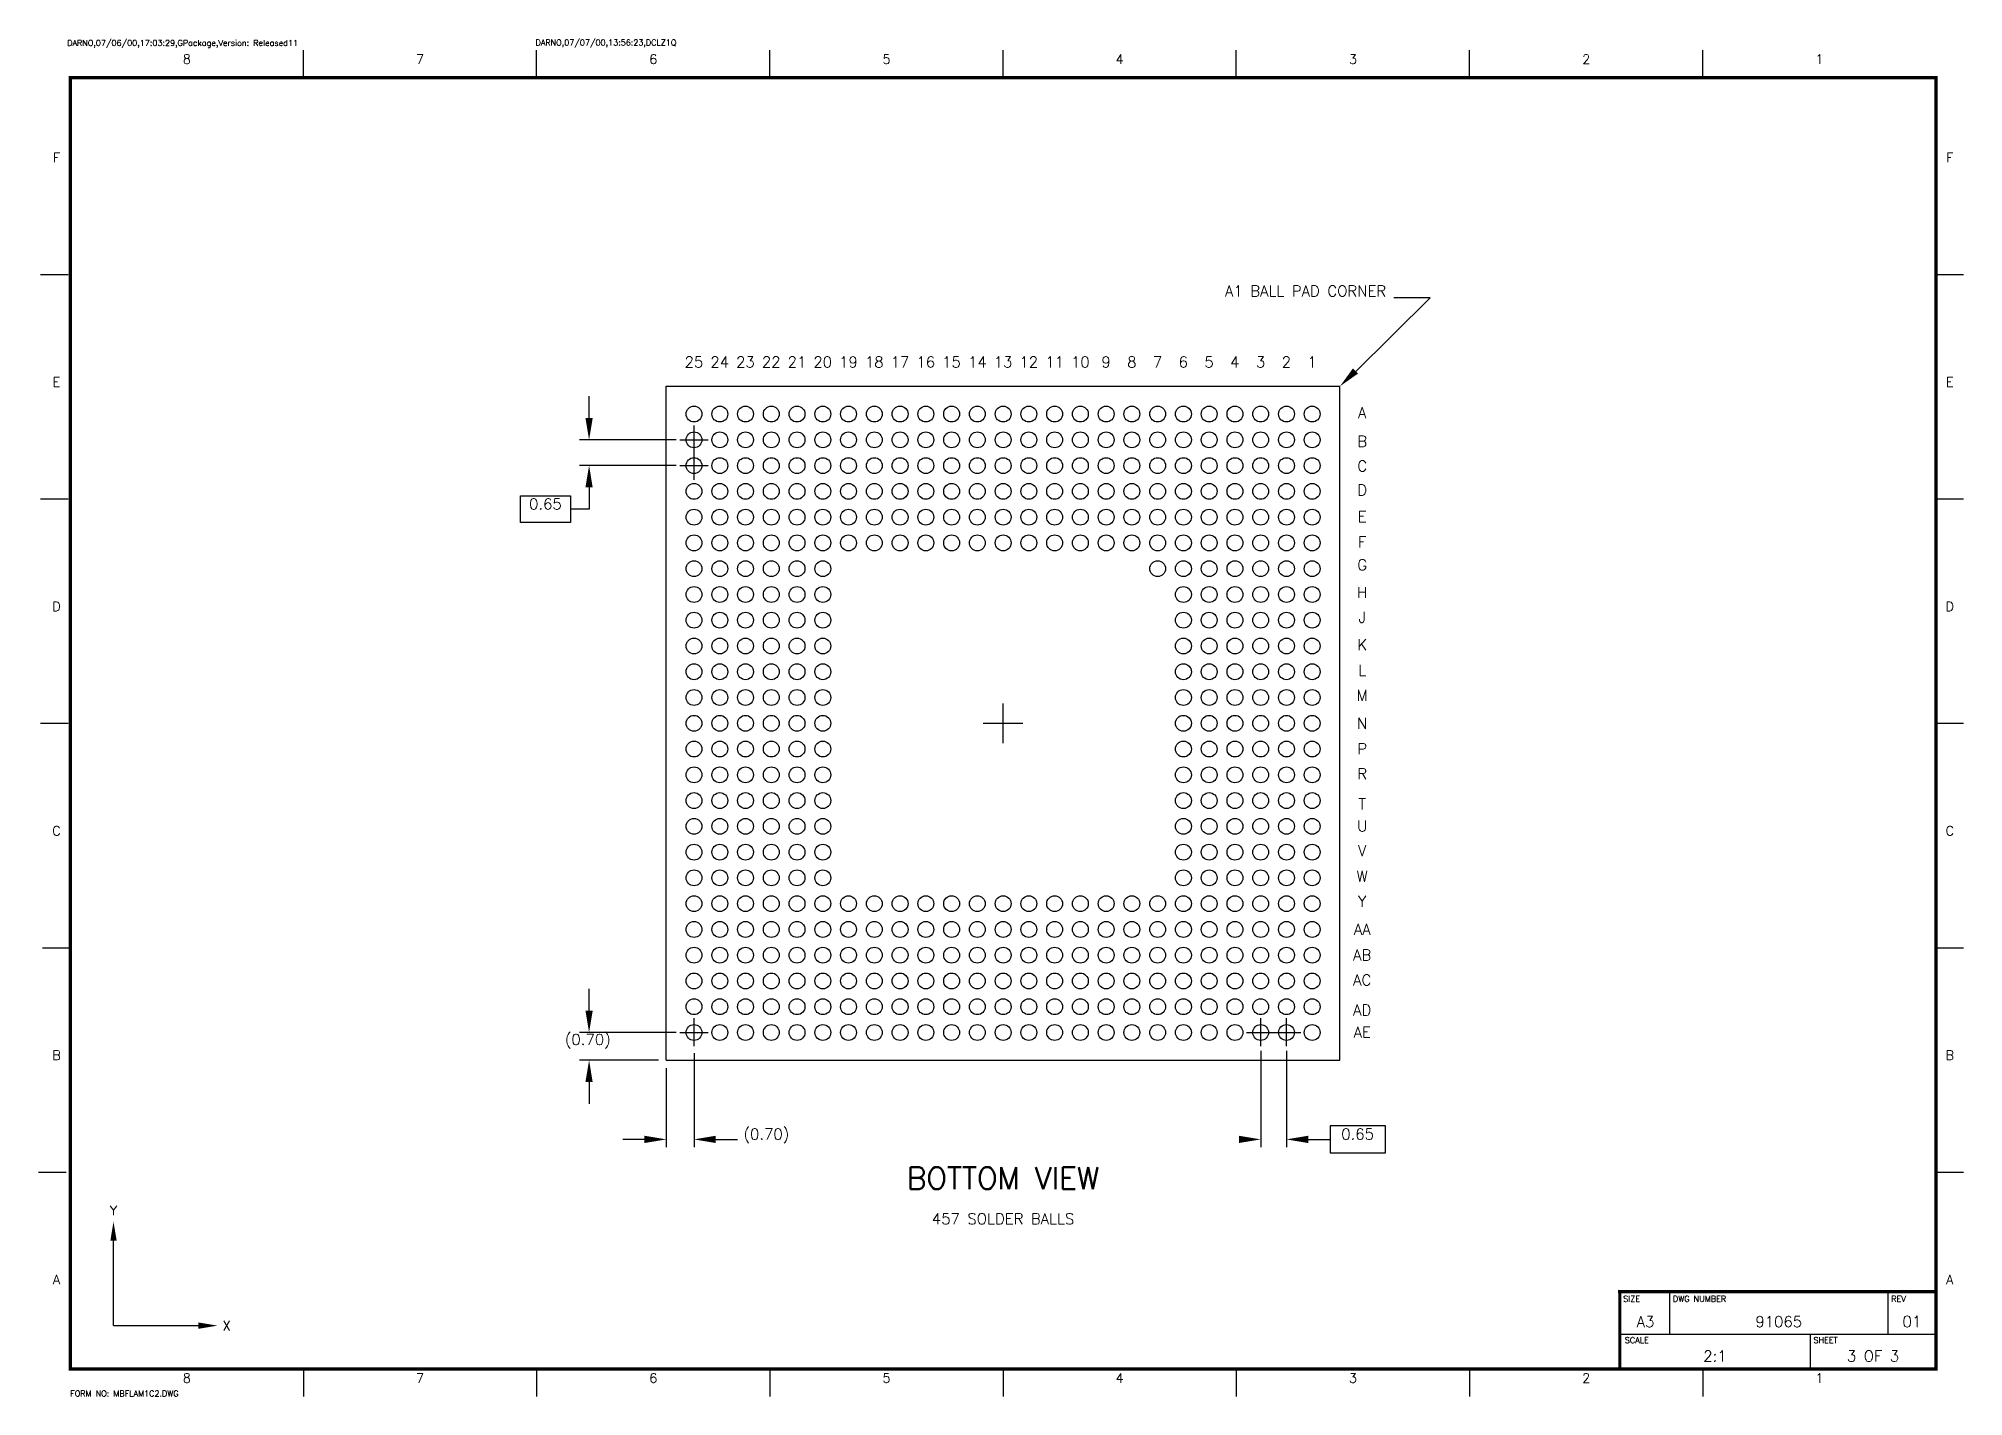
# Model space of a CAD drawing. Extents: x -24 to 110, y -17 to 17.
# Drawn here: x -24.34 to 24.24, y -16.98 to 17.27 of the extents above; entities outside this region: 1.
import ezdxf
from ezdxf.enums import TextEntityAlignment as Align

# ---------------------------------------------------------------- set-up
doc = ezdxf.new("R2010")
doc.units = 0
doc.header["$MEASUREMENT"] = 0
doc.layers.get('0').update_dxf_attribs({"linetype": 'CONTINUOUS'})
for name, color, linetype in [('BALL', 7, 'CONTINUOUS'), ('DETAIL_3', 7, 'CONTINUOUS'), ('SHEET3', 7, 'CONTINUOUS'), ('SHEET_3', 7, 'CONTINUOUS'), ('TEXT_3', 3, 'CONTINUOUS')]:
    doc.layers.add(name, color=color, linetype=linetype)
doc.styles.add('ROMANS', font='romans.shx')
doc.styles.add('TITLE1', font='romans.shx')

msp = doc.modelspace()

# ---------------------------------------------------------------- linework, layer by layer
at = {"layer": 'BALL'}
for centre in [(-7.8, 7.8), (-7.15, 7.8), (-6.5, 7.8), (-5.85, 7.8), (-5.2, 7.8), (-4.55, 7.8), (-3.9, 7.8), (-3.25, 7.8), (-2.6, 7.8), (-1.95, 7.8), (-1.3, 7.8), (-0.65, 7.8), (0, 7.8), (0.65, 7.8), (1.3, 7.8), (1.95, 7.8), (2.6, 7.8), (3.25, 7.8), (3.9, 7.8), (4.55, 7.8), (5.2, 7.8), (5.85, 7.8), (6.5, 7.8), (7.15, 7.8), (7.8, 7.8), (-7.8, 7.15), (-7.15, 7.15), (-6.5, 7.15), (-5.85, 7.15), (-5.2, 7.15), (-4.55, 7.15), (-3.9, 7.15), (-3.25, 7.15), (-2.6, 7.15), (-1.95, 7.15), (-1.3, 7.15), (-0.65, 7.15), (0, 7.15), (0.65, 7.15), (1.3, 7.15), (1.95, 7.15), (2.6, 7.15), (3.25, 7.15), (3.9, 7.15), (4.55, 7.15), (5.2, 7.15), (5.85, 7.15), (6.5, 7.15), (7.15, 7.15), (7.8, 7.15), (-7.8, 6.5), (-7.15, 6.5), (-6.5, 6.5), (-5.85, 6.5), (-5.2, 6.5), (-4.55, 6.5), (-3.9, 6.5), (-3.25, 6.5), (-2.6, 6.5), (-1.95, 6.5), (-1.3, 6.5), (-0.65, 6.5), (0, 6.5), (0.65, 6.5), (1.3, 6.5), (1.95, 6.5), (2.6, 6.5), (3.25, 6.5), (3.9, 6.5), (4.55, 6.5), (5.2, 6.5), (5.85, 6.5), (6.5, 6.5), (7.15, 6.5), (7.8, 6.5), (-7.8, 5.85), (-7.15, 5.85), (-6.5, 5.85), (-5.85, 5.85), (-5.2, 5.85), (-4.55, 5.85), (-3.9, 5.85), (-3.25, 5.85), (-2.6, 5.85), (-1.95, 5.85), (-1.3, 5.85), (-0.65, 5.85), (0, 5.85), (0.65, 5.85), (1.3, 5.85), (1.95, 5.85), (2.6, 5.85), (3.25, 5.85), (3.9, 5.85), (4.55, 5.85), (5.2, 5.85), (5.85, 5.85), (6.5, 5.85), (7.15, 5.85), (7.8, 5.85), (-7.8, 5.2), (-7.15, 5.2), (-6.5, 5.2), (-5.85, 5.2), (-5.2, 5.2), (-4.55, 5.2), (-3.9, 5.2), (-3.25, 5.2), (-2.6, 5.2), (-1.95, 5.2), (-1.3, 5.2), (-0.65, 5.2), (0, 5.2), (0.65, 5.2), (1.3, 5.2), (1.95, 5.2), (2.6, 5.2), (3.25, 5.2), (3.9, 5.2), (4.55, 5.2), (5.2, 5.2), (5.85, 5.2), (6.5, 5.2), (7.15, 5.2), (7.8, 5.2), (-7.8, 4.55), (-7.15, 4.55), (-6.5, 4.55), (-5.85, 4.55), (-5.2, 4.55), (-4.55, 4.55), (-3.9, 4.55), (-3.25, 4.55), (-2.6, 4.55), (-1.95, 4.55), (-1.3, 4.55), (-0.65, 4.55), (0, 4.55), (0.65, 4.55), (1.3, 4.55), (1.95, 4.55), (2.6, 4.55), (3.25, 4.55), (3.9, 4.55), (4.55, 4.55), (5.2, 4.55), (5.85, 4.55), (6.5, 4.55), (7.15, 4.55), (7.8, 4.55), (-7.8, 3.9), (-7.15, 3.9), (-6.5, 3.9), (-5.85, 3.9), (-5.2, 3.9), (-4.55, 3.9), (3.9, 3.9), (4.55, 3.9), (5.2, 3.9), (5.85, 3.9), (6.5, 3.9), (7.15, 3.9), (7.8, 3.9), (-7.8, 3.25), (-7.15, 3.25), (-6.5, 3.25), (-5.85, 3.25), (-5.2, 3.25), (-4.55, 3.25), (4.55, 3.25), (5.2, 3.25), (5.85, 3.25), (6.5, 3.25), (7.15, 3.25), (7.8, 3.25), (-7.8, 2.6), (-7.15, 2.6), (-6.5, 2.6), (-5.85, 2.6), (-5.2, 2.6), (-4.55, 2.6), (4.55, 2.6), (5.2, 2.6), (5.85, 2.6), (6.5, 2.6), (7.15, 2.6), (7.8, 2.6), (-7.8, 1.95), (-7.15, 1.95), (-6.5, 1.95), (-5.85, 1.95), (-5.2, 1.95), (-4.55, 1.95), (4.55, 1.95), (5.2, 1.95), (5.85, 1.95), (6.5, 1.95), (7.15, 1.95), (7.8, 1.95), (-7.8, 1.3), (-7.15, 1.3), (-6.5, 1.3), (-5.85, 1.3), (-5.2, 1.3), (-4.55, 1.3), (4.55, 1.3), (5.2, 1.3), (5.85, 1.3), (6.5, 1.3), (7.15, 1.3), (7.8, 1.3), (-7.8, 0.65), (-7.15, 0.65), (-6.5, 0.65), (-5.85, 0.65), (-5.2, 0.65), (-4.55, 0.65), (4.55, 0.65), (5.2, 0.65), (5.85, 0.65), (6.5, 0.65), (7.15, 0.65), (7.8, 0.65), (-7.8, 0), (-7.15, 0), (-6.5, 0), (-5.85, 0), (-5.2, 0), (-4.55, 0), (4.55, 0), (5.2, 0), (5.85, 0), (6.5, 0), (7.15, 0), (7.8, 0), (-7.8, -0.65), (-7.15, -0.65), (-6.5, -0.65), (-5.85, -0.65), (-5.2, -0.65), (-4.55, -0.65), (4.55, -0.65), (5.2, -0.65), (5.85, -0.65), (6.5, -0.65), (7.15, -0.65), (7.8, -0.65), (-7.8, -1.3), (-7.15, -1.3), (-6.5, -1.3), (-5.85, -1.3), (-5.2, -1.3), (-4.55, -1.3), (4.55, -1.3), (5.2, -1.3), (5.85, -1.3), (6.5, -1.3), (7.15, -1.3), (7.8, -1.3), (-7.8, -1.95), (-7.15, -1.95), (-6.5, -1.95), (-5.85, -1.95), (-5.2, -1.95), (-4.55, -1.95), (4.55, -1.95), (5.2, -1.95), (5.85, -1.95), (6.5, -1.95), (7.15, -1.95), (7.8, -1.95), (-7.8, -2.6), (-7.15, -2.6), (-6.5, -2.6), (-5.85, -2.6), (-5.2, -2.6), (-4.55, -2.6), (4.55, -2.6), (5.2, -2.6), (5.85, -2.6), (6.5, -2.6), (7.15, -2.6), (7.8, -2.6), (-7.8, -3.25), (-7.15, -3.25), (-6.5, -3.25), (-5.85, -3.25), (-5.2, -3.25), (-4.55, -3.25), (4.55, -3.25), (5.2, -3.25), (5.85, -3.25), (6.5, -3.25), (7.15, -3.25), (7.8, -3.25), (-7.8, -3.9), (-7.15, -3.9), (-6.5, -3.9), (-5.85, -3.9), (-5.2, -3.9), (-4.55, -3.9), (4.55, -3.9), (5.2, -3.9), (5.85, -3.9), (6.5, -3.9), (7.15, -3.9), (7.8, -3.9), (-7.8, -4.55), (-7.15, -4.55), (-6.5, -4.55), (-5.85, -4.55), (-5.2, -4.55), (-4.55, -4.55), (-3.9, -4.55), (-3.25, -4.55), (-2.6, -4.55), (-1.95, -4.55), (-1.3, -4.55), (-0.65, -4.55), (0, -4.55), (0.65, -4.55), (1.3, -4.55), (1.95, -4.55), (2.6, -4.55), (3.25, -4.55), (3.9, -4.55), (4.55, -4.55), (5.2, -4.55), (5.85, -4.55), (6.5, -4.55), (7.15, -4.55), (7.8, -4.55), (-7.8, -5.2), (-7.15, -5.2), (-6.5, -5.2), (-5.85, -5.2), (-5.2, -5.2), (-4.55, -5.2), (-3.9, -5.2), (-3.25, -5.2), (-2.6, -5.2), (-1.95, -5.2), (-1.3, -5.2), (-0.65, -5.2), (0, -5.2), (0.65, -5.2), (1.3, -5.2), (1.95, -5.2), (2.6, -5.2), (3.25, -5.2), (3.9, -5.2), (4.55, -5.2), (5.2, -5.2), (5.85, -5.2), (6.5, -5.2), (7.15, -5.2), (7.8, -5.2), (-7.8, -5.85), (-7.15, -5.85), (-6.5, -5.85), (-5.85, -5.85), (-5.2, -5.85), (-4.55, -5.85), (-3.9, -5.85), (-3.25, -5.85), (-2.6, -5.85), (-1.95, -5.85), (-1.3, -5.85), (-0.65, -5.85), (0, -5.85), (0.65, -5.85), (1.3, -5.85), (1.95, -5.85), (2.6, -5.85), (3.25, -5.85), (3.9, -5.85), (4.55, -5.85), (5.2, -5.85), (5.85, -5.85), (6.5, -5.85), (7.15, -5.85), (7.8, -5.85), (-7.8, -6.5), (-7.15, -6.5), (-6.5, -6.5), (-5.85, -6.5), (-5.2, -6.5), (-4.55, -6.5), (-3.9, -6.5), (-3.25, -6.5), (-2.6, -6.5), (-1.95, -6.5), (-1.3, -6.5), (-0.65, -6.5), (0, -6.5), (0.65, -6.5), (1.3, -6.5), (1.95, -6.5), (2.6, -6.5), (3.25, -6.5), (3.9, -6.5), (4.55, -6.5), (5.2, -6.5), (5.85, -6.5), (6.5, -6.5), (7.15, -6.5), (7.8, -6.5), (-7.8, -7.15), (-7.15, -7.15), (-6.5, -7.15), (-5.85, -7.15), (-5.2, -7.15), (-4.55, -7.15), (-3.9, -7.15), (-3.25, -7.15), (-2.6, -7.15), (-1.95, -7.15), (-1.3, -7.15), (-0.65, -7.15), (0, -7.15), (0.65, -7.15), (1.3, -7.15), (1.95, -7.15), (2.6, -7.15), (3.25, -7.15), (3.9, -7.15), (4.55, -7.15), (5.2, -7.15), (5.85, -7.15), (6.5, -7.15), (7.15, -7.15), (7.8, -7.15), (-7.8, -7.8), (-7.15, -7.8), (-6.5, -7.8), (-5.85, -7.8), (-5.2, -7.8), (-4.55, -7.8), (-3.9, -7.8), (-3.25, -7.8), (-2.6, -7.8), (-1.95, -7.8), (-1.3, -7.8), (-0.65, -7.8), (0, -7.8), (0.65, -7.8), (1.3, -7.8), (1.95, -7.8), (2.6, -7.8), (3.25, -7.8), (3.9, -7.8), (4.55, -7.8), (5.2, -7.8), (5.85, -7.8), (6.5, -7.8), (7.15, -7.8), (7.8, -7.8)]:
    msp.add_circle(centre, 0.2, dxfattribs=at)
at = {"layer": 'DETAIL_3'}
for p, q in [((0, -0.5), (0, 0.5)), ((-0.5, 0), (0.5, 0))]:
    msp.add_line(p, q, dxfattribs=at)
at = {"layer": 'SHEET3'}
for p, q in [((10.781, 10.735), (8.888, 8.857)), ((10.781, 10.735), (9.857, 10.735)), ((-8.5, 8.5), (8.5, 8.5)), ((-8.5, -8.5), (-8.5, 8.5)), ((8.5, -8.5), (8.5, 8.5)), ((-10.448, 7.7), (-10.448, 8.25)), ((-8.251, 7.15), (-10.688, 7.15)), ((-8.251, 6.5), (-10.688, 6.5)), ((-10.448, 5.95), (-10.448, 5.4)), ((-12.182, 5.062), (-12.182, 5.737)), ((-12.182, 5.737), (-10.919, 5.737)), ((-10.919, 5.737), (-10.919, 5.062)), ((-10.448, 5.4), (-10.919, 5.4)), ((-10.919, 5.062), (-12.182, 5.062)), ((-10.448, -7.25), (-10.448, -6.7)), ((-8.251, -7.8), (-10.688, -7.8)), ((-9.676, -8.5), (-10.688, -8.5)), ((-8.7, -8.5), (-9.676, -8.5)), ((-8.5, -8.5), (8.5, -8.5)), ((-8.5, -8.7), (-8.5, -10.696)), ((-7.8, -8.319), (-7.8, -10.696)), ((6.5, -8.263), (6.5, -10.696)), ((7.15, -8.263), (7.15, -10.696)), ((-10.448, -9.05), (-10.448, -9.6)), ((8.25, -10.158), (8.25, -10.833)), ((9.652, -10.158), (8.25, -10.158)), ((9.652, -10.833), (9.652, -10.158)), ((-9.05, -10.496), (-9.6, -10.496)), ((-7.25, -10.496), (-6.7, -10.496)), ((7.7, -10.496), (8.25, -10.496)), ((8.25, -10.833), (9.652, -10.833))]:
    msp.add_line(p, q, dxfattribs=at)
at = {"layer": 'SHEET3', "linetype": 'CONTINUOUS'}
for p, q in [((-7.8, 6.79), (-7.8, 7.51)), ((-8.16, 7.15), (-7.44, 7.15)), ((-7.8, 6.14), (-7.8, 6.86)), ((-8.16, 6.5), (-7.44, 6.5)), ((-7.8, -8.141), (-7.8, -7.44)), ((6.5, -8.141), (6.5, -7.44)), ((7.15, -8.141), (7.15, -7.44)), ((-8.16, -7.8), (-7.44, -7.8)), ((6.14, -7.8), (6.86, -7.8)), ((6.79, -7.8), (7.51, -7.8))]:
    msp.add_line(p, q, dxfattribs=at)
at = {"layer": 'SHEET3'}
for points in [[(8.827, 8.951), (8.956, 8.821), (8.5, 8.5)], [(-10.357, 7.7), (-10.54, 7.7), (-10.448, 7.15)], [(-10.357, 5.95), (-10.54, 5.95), (-10.448, 6.5)], [(-10.357, -7.25), (-10.54, -7.25), (-10.448, -7.8)], [(-10.357, -9.05), (-10.54, -9.05), (-10.448, -8.5)], [(-9.05, -10.404), (-9.05, -10.588), (-8.5, -10.496)], [(-7.25, -10.404), (-7.25, -10.588), (-7.8, -10.496)], [(5.95, -10.404), (5.95, -10.588), (6.5, -10.496)], [(7.7, -10.404), (7.7, -10.588), (7.15, -10.496)]]:
    msp.add_solid(points, dxfattribs=at)
at = {"layer": 'SHEET_3', "linetype": 'CONTINUOUS'}
for p, q in [((-17.656, 16.287), (-17.656, 16.981)), ((-11.771, 16.287), (-11.771, 16.981)), ((-5.885, 16.287), (-5.885, 16.981)), ((0, 16.287), (0, 16.981)), ((5.885, 16.287), (5.885, 16.981)), ((11.771, 16.287), (11.771, 16.981)), ((17.656, 16.287), (17.656, 16.981)), ((-24.29, 11.321), (-23.596, 11.321)), ((23.542, 11.321), (24.236, 11.321)), ((-24.29, 5.66), (-23.596, 5.66)), ((23.542, 5.66), (24.236, 5.66)), ((-24.29, 0), (-23.596, 0)), ((23.542, 0), (24.236, 0)), ((-24.238, -5.66), (-23.544, -5.66)), ((23.542, -5.66), (24.236, -5.66)), ((-24.342, -11.321), (-23.648, -11.321)), ((23.542, -11.321), (24.236, -11.321)), ((-17.656, -16.287), (-17.656, -16.981)), ((-11.771, -16.287), (-11.771, -16.981)), ((-5.885, -16.287), (-5.885, -16.981)), ((0, -16.287), (0, -16.981)), ((5.885, -16.287), (5.885, -16.981)), ((11.771, -16.287), (11.771, -16.981)), ((17.656, -16.287), (17.656, -16.981))]:
    msp.add_line(p, q, dxfattribs=at)
at = {"layer": 'SHEET_3', "color": 3}
for p, q in [((-22.449, -15.194), (-22.449, -13.053)), ((16.818, -14.378), (16.818, -15.419)), ((-22.449, -15.194), (-20.307, -15.194)), ((20.363, -15.419), (20.363, -16.287))]:
    msp.add_line(p, q, dxfattribs=at)
at = {"layer": 'SHEET_3', "color": 3, "linetype": 'CONTINUOUS'}
for p, q in [((22.328, -14.378), (22.328, -15.419)), ((23.542, -15.419), (15.605, -15.419))]:
    msp.add_line(p, q, dxfattribs=at)
at = {"layer": 'SHEET_3', "linetype": 'CONTINUOUS', "const_width": 0.0833}
msp.add_lwpolyline([(23.542, -16.287), (23.542, 16.287), (-23.542, 16.287), (-23.542, -16.287)], close=True, dxfattribs=at)
at = {"layer": 'SHEET_3', "const_width": 0.0833}
msp.add_lwpolyline([(23.498, -14.336), (15.519, -14.336)], dxfattribs=at)
at = {"layer": 'SHEET_3', "linetype": 'CONTINUOUS', "const_width": 0.0833}
msp.add_lwpolyline([(15.563, -14.336), (15.563, -16.287)], dxfattribs=at)
at = {"layer": 'SHEET_3', "color": 3}
for points in [[(-22.529, -13.053), (-22.369, -13.053), (-22.449, -12.572)], [(-20.307, -15.114), (-20.307, -15.275), (-19.826, -15.194)]]:
    msp.add_solid(points, dxfattribs=at)

# ---------------------------------------------------------------- texts
at = {"style": 'ROMANS'}
msp.add_text('%%', height=0.1833, dxfattribs=at).set_placement((109.351, -4.592))
at = {"layer": 'DETAIL_3', "color": 3, "style": 'ROMANS'}
for s, height, p in [('BOTTOM VIEW', 0.55, (0, -11.75)), ('457 SOLDER BALLS', 0.275, (0, -12.637))]:
    msp.add_text(s, height=height, dxfattribs=at).set_placement(p, align=Align.CENTER)
at = {"layer": 'SHEET3', "style": 'ROMANS'}
for s, p in [('A1 BALL PAD CORNER', (9.667, 10.768)), ('0.65', (-11.137, 5.395)), ('(0.70)', (-9.903, -8.113)), ('(0.70)', (-5.396, -10.5)), ('0.65', (9.358, -10.5))]:
    msp.add_text(s, height=0.275, dxfattribs=at).set_placement(p, align=Align.RIGHT)
for s, p in [('25', (-7.802, 8.976)), ('24', (-7.152, 8.976)), ('23', (-6.502, 8.976)), ('22', (-5.852, 8.976)), ('21', (-5.202, 8.976)), ('20', (-4.552, 8.976)), ('19', (-3.902, 8.976)), ('18', (-3.252, 8.976)), ('17', (-2.602, 8.976)), ('16', (-1.952, 8.976)), ('15', (-1.302, 8.976)), ('14', (-0.652, 8.976)), ('13', (-0.002, 8.976)), ('12', (0.648, 8.976)), ('11', (1.298, 8.976)), ('10', (1.948, 8.976)), ('9', (2.598, 8.976)), ('8', (3.248, 8.976)), ('7', (3.898, 8.976)), ('6', (4.548, 8.976)), ('5', (5.198, 8.976)), ('4', (5.848, 8.976)), ('3', (6.498, 8.976)), ('2', (7.148, 8.976)), ('1', (7.798, 8.976))]:
    msp.add_text(s, height=0.275, dxfattribs=at).set_placement(p, align=Align.CENTER)
for s, p in [('A', (9.062, 7.838)), ('B', (9.062, 7.113)), ('C', (9.062, 6.49)), ('D', (9.062, 5.884)), ('E', (9.062, 5.214)), ('F', (9.062, 4.57)), ('G', (9.062, 3.996)), ('H', (9.062, 3.298)), ('J', (9.062, 2.673)), ('K', (9.062, 1.984)), ('L', (9.062, 1.338)), ('M', (9.062, 0.706)), ('N', (9.062, 0)), ('P', (9.062, -0.644)), ('R', (9.062, -1.276)), ('T', (9.062, -2.035)), ('U', (9.062, -2.592)), ('V', (9.062, -3.216)), ('W', (9.062, -3.862)), ('Y', (9.062, -4.494)), ('AA', (9.062, -5.2)), ('AB', (9.062, -5.844)), ('AC', (9.062, -6.476)), ('AD', (9.062, -7.235)), ('AE', (9.062, -7.792))]:
    msp.add_text(s, height=0.275, dxfattribs=at).set_placement(p, align=Align.MIDDLE)
at = {"layer": 'SHEET_3', "color": 3, "style": 'TITLE1'}
for s, height, p in [('DARNO,07/06/00,17:03:29,GPackage,Version: Released11', 0.14844, (-23.619, 17.087)), ('DARNO,07/07/00,13:56:23,DCLZ1Q', 0.14844, (-11.8, 17.096)), ('SIZE', 0.1484, (15.649, -14.592)), ('DWG NUMBER', 0.1484, (16.904, -14.592)), ('REV', 0.1484, (22.414, -14.592)), ('X', 0.237, (-19.695, -15.313)), ('SCALE', 0.1484, (15.69, -15.634)), ('SHEET', 0.1484, (20.449, -15.634)), ('FORM NO: MBFLAM1C2.DWG', 0.14844, (-23.542, -16.981))]:
    msp.add_text(s, height=height, dxfattribs=at).set_placement(p)
for s, p in [('8', (-20.599, 16.634)), ('7', (-14.714, 16.634)), ('6', (-8.828, 16.634)), ('5', (-2.943, 16.634)), ('4', (2.943, 16.634)), ('3', (8.828, 16.634)), ('2', (14.714, 16.634)), ('1', (20.599, 16.634)), ('F', (-23.889, 14.151)), ('F', (23.889, 14.151)), ('E', (-23.889, 8.491)), ('E', (23.889, 8.491)), ('D', (-23.889, 2.83)), ('D', (23.889, 2.83)), ('C', (-23.889, -2.83)), ('C', (23.889, -2.83)), ('B', (-23.889, -8.491)), ('B', (23.889, -8.491)), ('Y', (-22.449, -12.408)), ('A', (-23.889, -14.151)), ('A', (23.889, -14.151)), ('8', (-20.599, -16.635)), ('7', (-14.714, -16.635)), ('6', (-8.828, -16.635)), ('5', (-2.943, -16.635)), ('4', (2.943, -16.635)), ('3', (8.828, -16.635)), ('2', (14.714, -16.635)), ('1', (20.599, -16.635))]:
    msp.add_text(s, height=0.237, dxfattribs=at).set_placement(p, align=Align.CENTER)
at = {"layer": 'TEXT_3', "color": 3, "style": 'ROMANS'}
for s, height, p in [('A3', 0.275, (16.212, -15.232)), ('91065', 0.275, (19.573, -15.232)), ('01', 0.2812, (22.935, -15.232)), ('2:1', 0.275, (17.963, -16.1)), ('3 OF 3', 0.275, (21.953, -16.1))]:
    msp.add_text(s, height=height, dxfattribs=at).set_placement(p, align=Align.CENTER)

doc.saveas('drawing.dxf')
